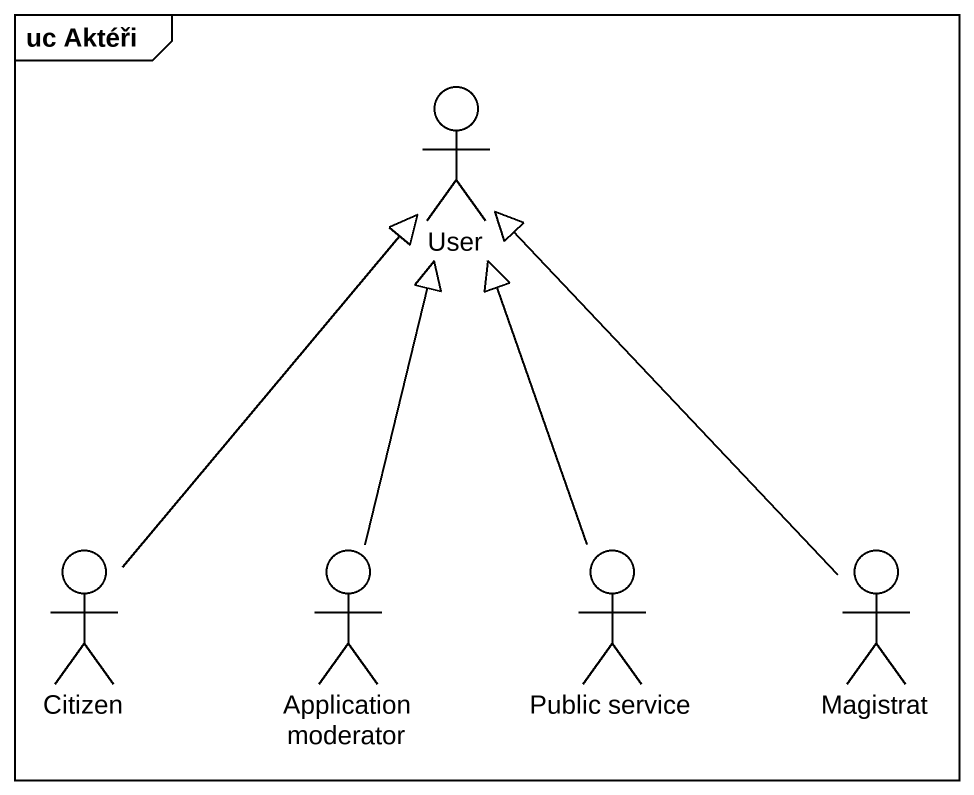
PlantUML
@startuml
mainframe uc Aktéři
actor User
actor Citizen
actor "Application moderator" as Application_moderator
actor "Public service" as Public_service
actor Magistrat
Citizen -up-|> User
Application_moderator -up-|> User
Public_service -up-|> User
Magistrat -up-|> User
@enduml
